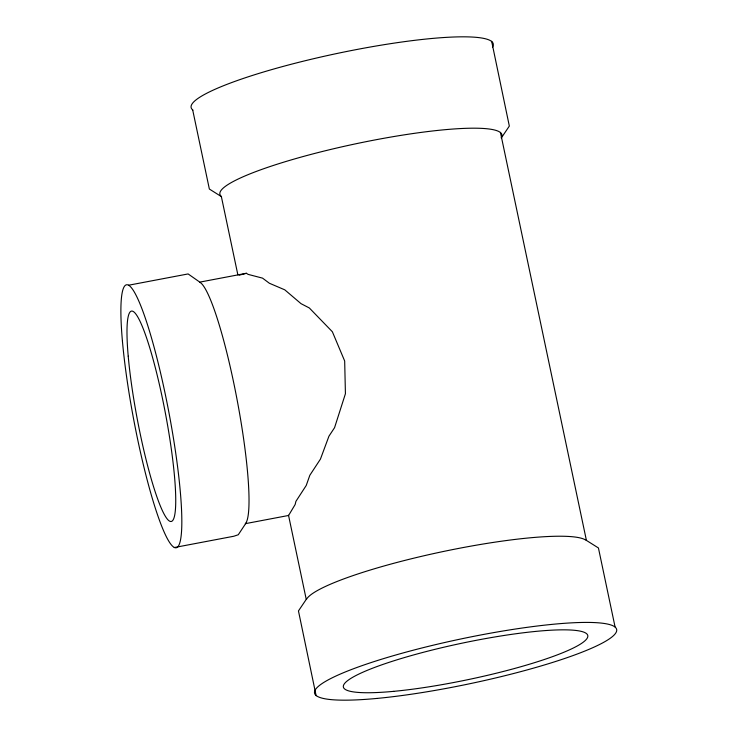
<?xml version="1.0" encoding="UTF-8"?>
<svg xmlns="http://www.w3.org/2000/svg" width="737" height="737" viewBox="0 0 737 737"><rect width="100%" height="100%" fill="white"/><g stroke="black" fill="none" stroke-linecap="round" stroke-linejoin="round"><path stroke-width="1.11" d="M246.103 522.92L238.281 534.749L233.795 536.25L174.254 547.545M501.4 137.837L509.331 126.073L491.662 41.3M306.389 599.163L298.457 610.927L316.127 695.7M239.203 275.177L246.407 273.28L248.093 274.376L262.547 278.135L269.364 283.248L284.768 289.825L301.028 303.662L309.337 307.974L332.369 331.761L344.676 361.01L345.423 393.724L334.561 427.681L328.951 436.175L320.438 459.114L309.835 475.273L306.233 485.471L295.924 501.344L295.141 504.532L288.591 515.467L245.301 523.675M128.57 285.228L188.11 273.934L199.791 282.124L246.407 273.28M615.063 626.883L598.435 547.969L586.412 540.396L500.432 132.365M237.858 274.837L221.367 196.604L209.354 189.031L192.725 110.117M288.517 515.227L306.177 599.052M199.819 282.271A123.512 16.582 79.3 0 1 236.724 397.796A123.512 16.582 79.3 0 1 246.066 522.745M306.592 599.126A144.093 21.299 -11.9 0 1 443.287 551.506A144.093 21.299 -11.9 0 1 586.237 540.442M192.901 110.08A154.374 22.819 -11.9 0 1 338.329 53.202A154.374 22.819 -11.9 0 1 492.491 47.196M221.542 196.558A144.093 21.299 -11.9 0 1 357.298 143.475A144.093 21.299 -11.9 0 1 501.188 137.874M122.425 341.102A133.793 17.955 79.3 0 0 174.227 547.398A133.793 17.955 79.3 0 0 157.598 360.669A133.793 17.955 79.3 0 0 122.425 341.102M128.22 356.174A107.022 14.362 79.3 0 0 169.667 521.179A107.022 14.362 79.3 0 0 156.355 371.807A107.022 14.362 79.3 0 0 128.22 356.174M393.724 691.343A124.857 18.453 -11.9 0 0 587.159 638.233A124.857 18.453 -11.9 0 0 415.908 654.299A124.857 18.453 -11.9 0 0 393.724 691.343M376.727 698.446A154.374 22.819 -11.9 0 0 615.892 632.788A154.374 22.819 -11.9 0 0 404.162 652.65A154.374 22.819 -11.9 0 0 376.727 698.446"/></g></svg>
